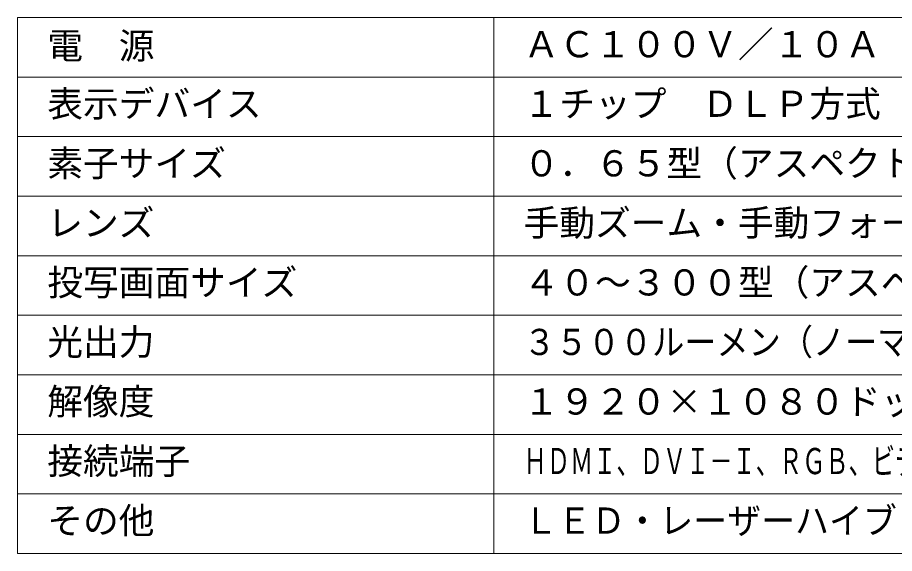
# Model space of a CAD drawing. Units: millimetres, scale not verified. Extents: x -62 to 63, y -56 to 57.
# Drawn here: x -62.5 to 11.2, y -56.5 to -11.5 of the extents above; entities that cross this region are included whole.
import ezdxf
from ezdxf.enums import TextEntityAlignment as Align

# ---------------------------------------------------------------- set-up
doc = ezdxf.new("R2010")
doc.units = ezdxf.units.MM
doc.header["$LTSCALE"] = 0.125
doc.layers.add('0-2_WAKU', color=1, linetype='Continuous', lineweight=18)
doc.layers.add('0-3_MOJI1', color=7, linetype='Continuous')
doc.styles.add('ＭＳ ゴシック', font='')
doc.styles.get('ＭＳ ゴシック').set_extended_font_data('MS Gothic')

msp = doc.modelspace()

# ---------------------------------------------------------------- linework, layer by layer
at = {"layer": '0-2_WAKU', "color": 4}
for p, q in [((-62.4802, -11.4783), (-62.4802, -56.4783)), ((62.5198, -11.4783), (-62.4802, -11.4783)), ((-22.4802, -56.4783), (-22.4802, -11.4783)), ((-62.4802, -56.4783), (62.5198, -56.4783))]:
    msp.add_line(p, q, dxfattribs=at)
at = {"layer": '0-2_WAKU'}
for p, q in [((-62.4802, -16.4783), (62.5198, -16.4783)), ((-62.4802, -21.4783), (62.5198, -21.4783)), ((-62.4802, -26.4783), (62.5198, -26.4783)), ((-62.4802, -31.4783), (62.5198, -31.4783)), ((-62.4802, -36.4783), (62.5198, -36.4783)), ((-62.4802, -41.4783), (62.5198, -41.4783)), ((-62.4802, -46.4783), (62.5198, -46.4783)), ((-62.4802, -51.4783), (62.5198, -51.4783))]:
    msp.add_line(p, q, dxfattribs=at)

# ---------------------------------------------------------------- texts
at = {"layer": '0-3_MOJI1', "style": 'ＭＳ ゴシック'}
for s, p in [('電\u3000源', (-59.9802, -15.6102)), ('ＡＣ１００Ｖ／１０Ａ\u3000５０／６０Ｈｚ', (-19.9802, -15.4783)), ('表示デバイス', (-59.9802, -20.4783)), ('１チップ\u3000ＤＬＰ方式', (-19.9802, -20.4783)), ('素子サイズ', (-59.9802, -25.4783)), ('０．６５型（アスペクト比１６：９）', (-19.9802, -25.4783)), ('レンズ', (-59.9802, -30.4783)), ('手動ズーム・手動フォーカス', (-19.9802, -30.4783)), ('投写画面サイズ', (-59.9802, -35.4783)), ('４０～３００型（アスペクト比１６：９）', (-19.9802, -35.4783)), ('光出力', (-59.9802, -40.4783)), ('解像度', (-59.9802, -45.4783)), ('１９２０×１０８０ドット', (-19.9802, -45.4783)), ('接続端子', (-59.9802, -50.4783)), ('その他', (-59.9802, -55.4783))]:
    msp.add_text(s, height=2.199, dxfattribs=at).set_placement(p, align=Align.BOTTOM_LEFT)
for s, width, p in [('３５００ルーメン（ノーマルモード時）', 0.9, (-19.9802, -40.4783)), ('ＨＤＭＩ、ＤＶＩ－Ｉ、ＲＧＢ、ビデオ、ＬＡＮ、音声Ｍ３ジャック、シリアル', 0.65, (-19.9802, -50.4783)), ('ＬＥＤ・レーザーハイブリッド光源、デジタルリンク', 0.95, (-19.9802, -55.4783))]:
    msp.add_text(s, height=2.199, dxfattribs=dict(at, width=width)).set_placement(p, align=Align.BOTTOM_LEFT)

doc.saveas('drawing.dxf')
